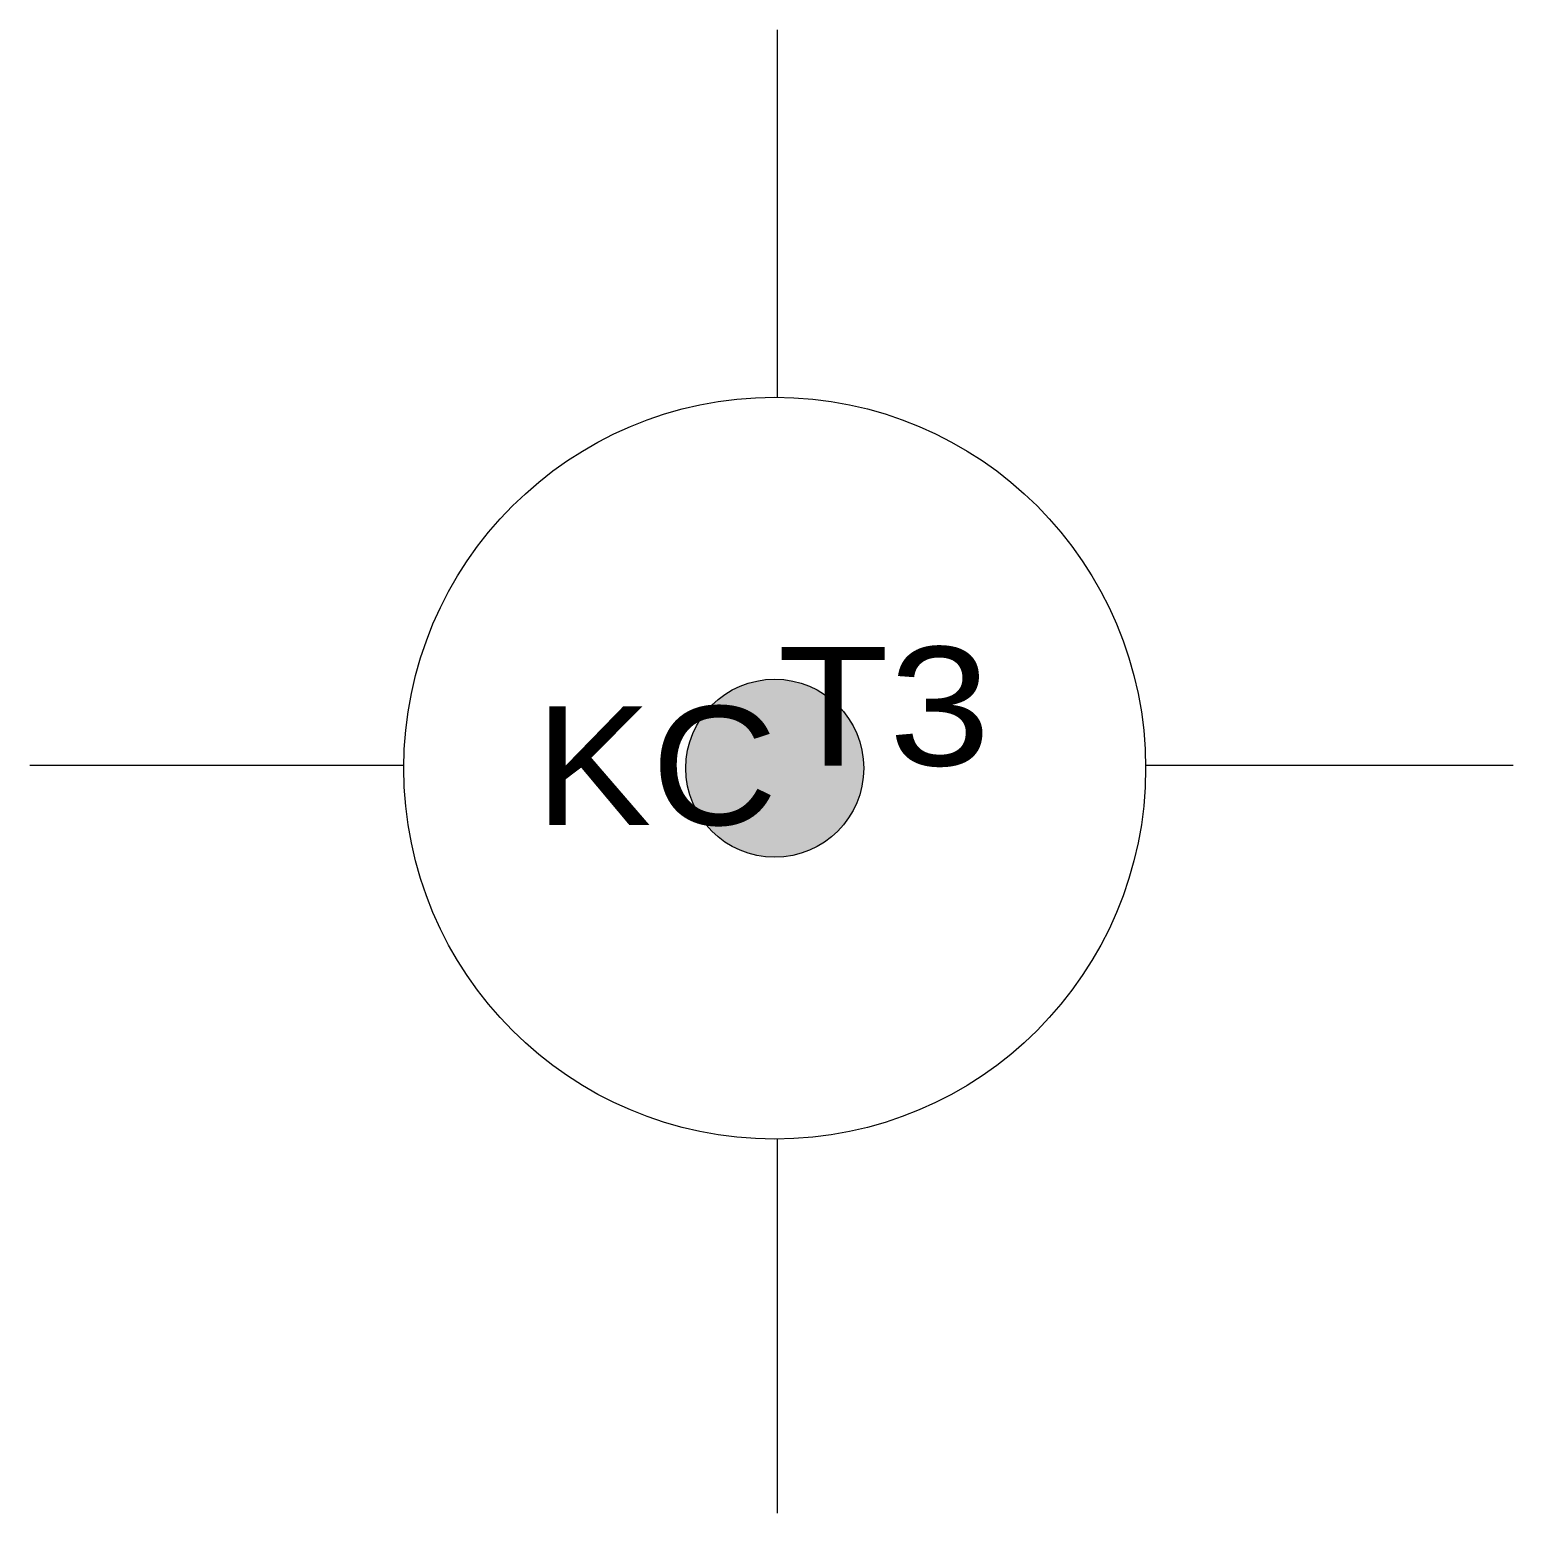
# Model space of a CAD drawing. Header units: metres. Extents: x 548092 to 552280, y 1838216 to 1839989.
# Drawn here: x 548164.34 to 548166.84, y 1838573.26 to 1838575.76 of the extents above; entities that cross this region are included whole.
import ezdxf
from ezdxf.enums import TextEntityAlignment as Align

# ---------------------------------------------------------------- set-up
doc = ezdxf.new("R2010")
doc.units = ezdxf.units.M
doc.header["$LTSCALE"] = 0.08
doc.layers.add('7', color=7, linetype='Continuous', lineweight=13)
doc.layers.add('9', color=7, linetype='Continuous')

msp = doc.modelspace()

# ---------------------------------------------------------------- hatches: boundary and pattern name
at = {"layer": '7'}
msp.add_hatch(color=256, dxfattribs=at).paths.add_polyline_path([(548165.59547, 1838574.36552, 1), (548165.59547, 1838574.66552, 1)])

# ---------------------------------------------------------------- linework, layer by layer
for p, q in [((548165.6, 1838575.14), (548165.6, 1838575.76)), ((548164.97, 1838574.52), (548164.34, 1838574.52)), ((548166.84, 1838574.52), (548166.22, 1838574.52)), ((548165.6, 1838573.26), (548165.6, 1838573.89))]:
    msp.add_line(p, q, dxfattribs=at)
for radius in [0.625, 0.15]:
    msp.add_circle((548165.59547, 1838574.51552), radius, dxfattribs=at)

# ---------------------------------------------------------------- texts
at = {"layer": '7', "width": 1.15}
msp.add_text('T3', height=0.2, dxfattribs=at).set_placement((548165.6, 1838574.52))
at = {"layer": '9', "width": 1.1}
msp.add_text('KC', height=0.2, dxfattribs=at).set_placement((548165.6, 1838574.42), align=Align.RIGHT)

doc.saveas('drawing.dxf')
